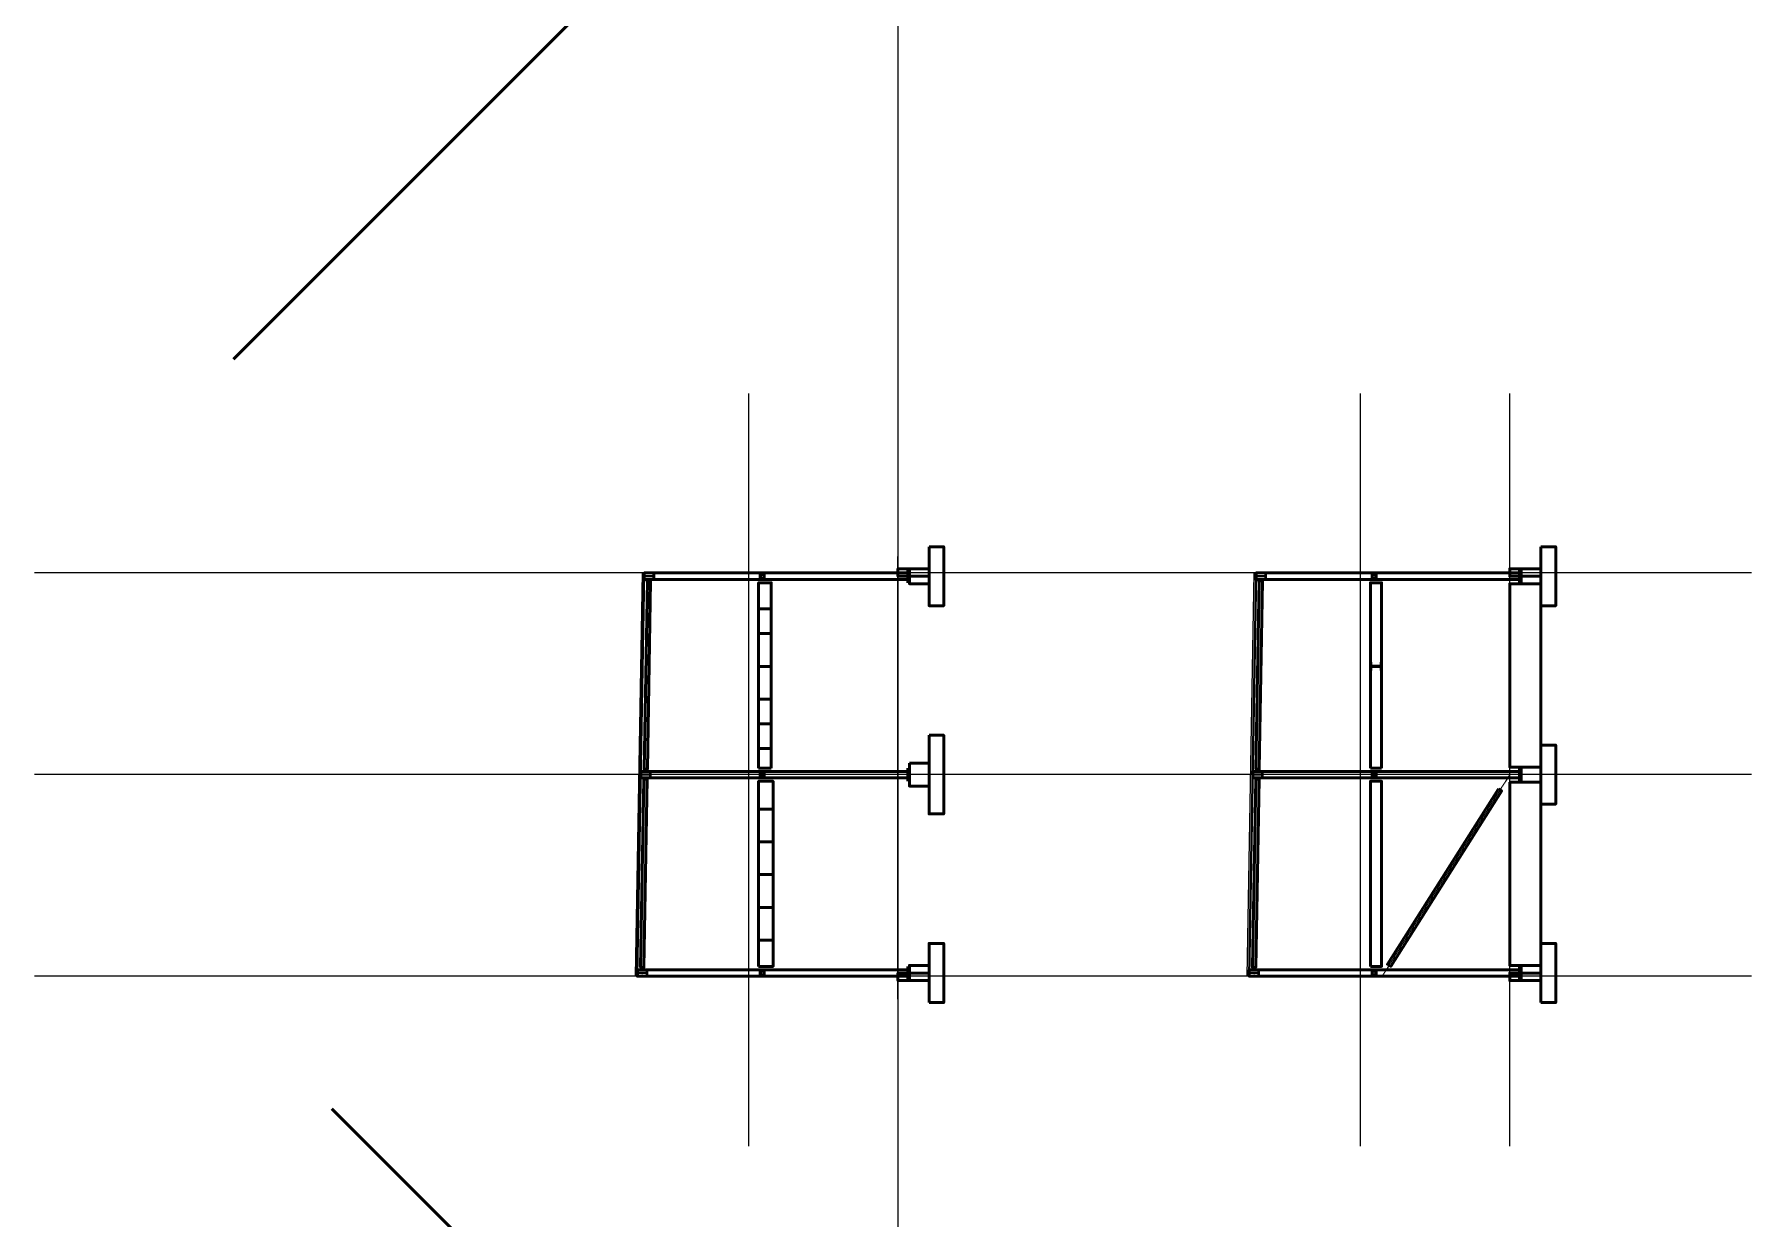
# Model space of a CAD drawing. Header units: millimetres. Extents: x 1117013 to 3394463, y -717780 to -102922.
# Drawn here: x 1282922 to 1335316, y -637821 to -601705 of the extents above; entities that cross this region are included whole.
import ezdxf

# ---------------------------------------------------------------- set-up
doc = ezdxf.new("R2010")
doc.units = ezdxf.units.MM
doc.linetypes.add('ADSK_Сверху', pattern=[4.5, 3, -1.5])
doc.linetypes.add('осевая', pattern=[18.05, 14.6, -1.15, 1.15, -1.15])
for name, color, linetype, lineweight in [('0002-Основная тонкая 0.35', 8, 'Continuous', 35), ('0003-Основная тонкая 0.13', 9, 'Continuous', 13), ('0004-Осевая', 4, 'осевая', 25), ('01-Основная толстая', 7, 'Continuous', 50), ('Линии', 7, 'ADSK_Сверху', 9), ('Перекрытие', 7, 'Continuous', 18), ('СО_10_фунд балки', 7, 'Continuous', 50), ('СО_10_фундаменты', 7, 'Continuous', 50), ('СО_20_связи', 7, 'Continuous', 50)]:
    doc.layers.add(name, color=color, linetype=linetype, lineweight=lineweight)

# ---------------------------------------------------------------- blocks, each defined once
blk = doc.blocks.new('APF135500')
for p, q in [((-125, 326), (-125, 340)), ((-125, 340), (125, 340)), ((-26, 326), (-125, 326)), ((-125, 0), (-125, 14)), ((-125, 14), (-26, 14)), ((125, 0), (-125, 0)), ((-6, 34), (-6, 306)), ((6, 34), (6, 306)), ((125, 326), (26, 326)), ((26, 14), (125, 14)), ((125, 340), (125, 326)), ((125, 14), (125, 0))]:
    blk.add_line(p, q)
for centre, start, end in [((-26, 306), 0, 90), ((-26, 34), 270, 0), ((26, 306), 90, 180), ((26, 34), 180, 270)]:
    blk.add_arc(centre, 20, start, end)
blk.add_point((0, 170))
blk = doc.blocks.new('TPRF1369500')
for p, q in [((0, 9.6), (0, 110.4)), ((4, 9.6), (4, 110.4)), ((9.6, 120), (110.4, 120)), ((9.6, 116), (110.4, 116)), ((110.4, 4), (9.6, 4)), ((110.4, 0), (9.6, 0)), ((116, 9.6), (116, 110.4)), ((120, 9.6), (120, 110.4))]:
    blk.add_line(p, q)
for centre, radius, start, end in [((9.6, 110.4), 9.6, 90, 180), ((9.6, 9.6), 9.6, 180, 270), ((9.6, 110.4), 5.6, 90, 180), ((9.6, 9.6), 5.6, 180, 270), ((110.4, 110.4), 9.6, 0, 90), ((110.4, 110.4), 5.6, 0, 90), ((110.4, 9.6), 5.6, 270, 0), ((110.4, 9.6), 9.6, 270, 0)]:
    blk.add_arc(centre, radius, start, end)
blk = doc.blocks.new('APF112500')
for p, q in [((-74.5, 286), (-74.5, 298)), ((-74.5, 298), (74.5, 298)), ((-19, 286), (-74.5, 286)), ((-74.5, 0), (-74.5, 12)), ((-74.5, 12), (-19, 12)), ((74.5, 0), (-74.5, 0)), ((-6, 25), (-6, 273)), ((6, 25), (6, 273)), ((74.5, 286), (19, 286)), ((19, 12), (74.5, 12)), ((74.5, 298), (74.5, 286)), ((74.5, 12), (74.5, 0))]:
    blk.add_line(p, q)
for centre, start, end in [((-19, 273), 0, 90), ((-19, 25), 270, 0), ((19, 273), 90, 180), ((19, 25), 180, 270)]:
    blk.add_arc(centre, 13, start, end)
blk.add_point((0, 149))

msp = doc.modelspace()

# ---------------------------------------------------------------- linework, layer by layer
at = {"layer": '0003-Основная тонкая 0.13'}
msp.add_xline((1309269.5528, -628011.5246), (0, -1), dxfattribs=at)
for points in [[(1304719.5528, -635615.3453), (1304719.5528, -612657.0424)], [(1323386.6086, -635615.3453), (1323386.6086, -612657.0424)], [(1327936.6086, -635615.3453), (1327936.6086, -612657.0424)], [(1309269.5528, -631125.1889), (1309269.5528, -617632.3984)]]:
    msp.add_lwpolyline(points, dxfattribs=at)
at = {"layer": '0004-Осевая'}
for points in [[(1314057.0473, -618129.6989), (1282921.9056, -618129.6989)], [(1335315.69, -618129.6989), (1312522.2263, -618129.6989)], [(1314057.0473, -624279.6989), (1282921.9056, -624279.6989)], [(1335315.69, -624279.6989), (1312522.2263, -624279.6989)], [(1327936.6086, -624279.6989), (1324070.7924, -630386.2754)], [(1314057.0473, -630429.6989), (1282921.9056, -630429.6989)], [(1335315.69, -630429.6989), (1312522.2263, -630429.6989)]]:
    msp.add_lwpolyline(points, dxfattribs=at)
at = {"layer": '01-Основная толстая'}
for points in [[(1309569.5528, -618329.6989), (1301529.5772, -618329.6989), (1301529.5772, -618129.6989), (1309569.5528, -618129.6989), (1309569.5528, -618329.6989)], [(1309569.5528, -618429.6989), (1309569.5528, -618029.6989)], [(1328236.6086, -618329.6989), (1320196.6329, -618329.6989), (1320196.6329, -618129.6989), (1328236.6086, -618129.6989), (1328236.6086, -618329.6989)], [(1328236.6086, -618429.6989), (1328236.6086, -618029.6989)], [(1305402.5528, -624079.6989), (1305402.5528, -618429.6989), (1305019.5528, -618429.6989), (1305019.5528, -624079.6989)], [(1324026.6086, -624079.6989), (1324026.6086, -618429.6989), (1323686.6086, -618429.6989), (1323686.6086, -624079.6989)], [(1305402.5528, -619228.9912), (1305019.5528, -619228.9912)], [(1305402.5528, -619978.9912), (1305019.5528, -619978.9912)], [(1305402.5528, -620978.9912), (1305019.5528, -620978.9912)], [(1305402.5528, -621978.9912), (1305019.5528, -621978.9912)], [(1305402.5528, -622728.9912), (1305019.5528, -622728.9912)], [(1305402.5528, -623478.9912), (1305019.5528, -623478.9912)], [(1309569.5528, -624379.6989), (1301427.2285, -624379.6989), (1301427.2285, -624179.6989), (1309569.5528, -624179.6989), (1309569.5528, -624379.6989)], [(1305019.5528, -624079.6989), (1305402.5528, -624079.6989)], [(1305019.5528, -630129.6989), (1305459.5528, -630129.6989), (1305459.5528, -624479.6989), (1305019.5528, -624479.6989), (1305019.5528, -630129.6989)], [(1309569.5528, -624479.6989), (1309569.5528, -624079.6989)], [(1328236.6086, -624379.6989), (1320094.2843, -624379.6989), (1320094.2843, -624179.6989), (1328236.6086, -624179.6989), (1328236.6086, -624379.6989)], [(1323686.6086, -624079.6989), (1324026.6086, -624079.6989)], [(1323686.6086, -630129.6989), (1324026.6086, -630129.6989), (1324026.6086, -624479.6989), (1323686.6086, -624479.6989), (1323686.6086, -630129.6989)], [(1328236.6086, -624479.6989), (1328236.6086, -624079.6989)], [(1305459.5528, -625329.6989), (1305019.5528, -625329.6989)], [(1305459.5528, -626329.6989), (1305019.5528, -626329.6989)], [(1305459.5528, -627329.6989), (1305019.5528, -627329.6989)], [(1305459.5528, -628329.6989), (1305019.5528, -628329.6989)], [(1305459.5528, -629329.6989), (1305019.5528, -629329.6989)], [(1309569.5528, -630429.6989), (1301318.3709, -630429.6989), (1301318.3709, -630229.6989), (1309569.5528, -630229.6989), (1309569.5528, -630429.6989)], [(1309569.5528, -630529.6989), (1309569.5528, -630129.6989)], [(1328236.6086, -630429.6989), (1319985.4267, -630429.6989), (1319985.4267, -630229.6989), (1328236.6086, -630229.6989), (1328236.6086, -630429.6989)], [(1328236.6086, -630529.6989), (1328236.6086, -630129.6989)]]:
    msp.add_lwpolyline(points, dxfattribs=at)
at = {"layer": 'Линии', "linetype": 'Continuous', "lineweight": 18}
for p, q in [((1301260.8716, -630429.6989), (1301475.5689, -618129.6989)), ((1319927.9274, -630429.6989), (1320142.6247, -618129.6989))]:
    msp.add_line(p, q, dxfattribs=at)
at = {"layer": 'Линии'}
for p, q in [((1301308.879, -630429.6989), (1301523.5763, -618129.6989)), ((1319975.9347, -630429.6989), (1320190.632, -618129.6989))]:
    msp.add_line(p, q, dxfattribs=at)
at = {"layer": 'Перекрытие', "lineweight": 40}
for p, q in [((1301314.8799, -630429.6989), (1301529.5772, -618129.6989)), ((1319981.9356, -630429.6989), (1320196.6329, -618129.6989))]:
    msp.add_line(p, q, dxfattribs=at)
at = {"layer": 'СО_10_фунд балки'}
for points in [[(1310219.5525, -617999.6989), (1310219.5525, -618229.6989), (1309269.5528, -618229.6989), (1309269.5528, -617999.6989), (1310219.5525, -617999.6989)], [(1328886.6083, -617999.6989), (1328886.6083, -618229.6989), (1327936.6086, -618229.6989), (1327936.6086, -617999.6989), (1328886.6083, -617999.6989)], [(1328886.608, -618459.699), (1328886.6086, -624049.699), (1327936.6089, -624049.699), (1327936.6083, -618459.699), (1328886.608, -618459.699)], [(1328886.608, -624509.6989), (1328886.6086, -630099.6989), (1327936.6086, -630099.6989), (1327936.6081, -625147.7105)], [(1327936.6081, -625147.7105), (1327936.6086, -625147.7105), (1327936.6086, -624509.6989)], [(1327936.6086, -624509.6989), (1328886.608, -624509.6989)], [(1310219.5528, -630329.6989), (1310219.5528, -630559.6989), (1309269.5528, -630559.6989), (1309269.5528, -630329.6989), (1310219.5528, -630329.6989)], [(1328886.6086, -630329.6989), (1328886.6086, -630559.6989), (1327936.6086, -630559.6989), (1327936.6086, -630329.6989), (1328886.6086, -630329.6989)]]:
    msp.add_lwpolyline(points, dxfattribs=at)
at = {"layer": 'СО_10_фундаменты'}
for points in [[(1310219.5528, -617329.6989), (1310219.5528, -619129.6989), (1310669.5528, -619129.6989), (1310669.5528, -617329.6989), (1310219.5528, -617329.6989)], [(1328886.6086, -617329.6989), (1328886.6086, -619129.6989), (1329336.6086, -619129.6989), (1329336.6086, -617329.6989), (1328886.6086, -617329.6989)], [(1310219.5528, -623079.6989), (1310219.5528, -625479.6989), (1310669.5528, -625479.6989), (1310669.5528, -623079.6989), (1310219.5528, -623079.6989)], [(1328886.6086, -623379.6989), (1328886.6086, -625179.6989), (1329336.6086, -625179.6989), (1329336.6086, -623379.6989), (1328886.6086, -623379.6989)], [(1310219.5528, -631229.6989), (1310219.5528, -629429.6989), (1310669.5528, -629429.6989), (1310669.5528, -631229.6989), (1310219.5528, -631229.6989)], [(1328886.6086, -631229.6989), (1328886.6086, -629429.6989), (1329336.6086, -629429.6989), (1329336.6086, -631229.6989), (1328886.6086, -631229.6989)]]:
    msp.add_lwpolyline(points, dxfattribs=at)
for points in [[(1309619.5528, -617999.6989), (1309619.5528, -618459.6989), (1310219.5528, -618459.6989), (1310219.5528, -617999.6989)], [(1328286.6086, -617999.6989), (1328286.6086, -618459.6989), (1328886.6086, -618459.6989), (1328886.6086, -617999.6989)], [(1309619.5528, -623929.6989), (1309619.5528, -624629.6989), (1310219.5528, -624629.6989), (1310219.5528, -623929.6989)], [(1328286.6086, -624049.6989), (1328286.6086, -624509.6989), (1328886.6086, -624509.6989), (1328886.6086, -624049.6989)], [(1309619.5528, -630559.6989), (1309619.5528, -630099.6989), (1310219.5528, -630099.6989), (1310219.5528, -630559.6989)], [(1328286.6086, -630559.6989), (1328286.6086, -630099.6989), (1328886.6086, -630099.6989), (1328886.6086, -630559.6989)]]:
    msp.add_lwpolyline(points, close=True, dxfattribs=at)
at = {"layer": 'СО_20_связи'}
for points in [[(1311015.339, -589593.9294), (1288999.4872, -611609.7813)], [(1301625.314, -618374.809), (1301525.1601, -624112.6195), (1301625.1449, -624114.3648), (1301725.2988, -618376.5543), (1301625.314, -618374.809)], [(1320292.3698, -618374.809), (1320192.2159, -624112.6195), (1320292.2007, -624114.3648), (1320392.3545, -618376.5543), (1320292.3698, -618374.809)], [(1301519.838, -624417.5251), (1301419.6841, -630155.3356), (1301519.6689, -630157.0808), (1301619.8228, -624419.2703), (1301519.838, -624417.5251)], [(1320186.8938, -624417.5251), (1320086.7399, -630155.3356), (1320186.7247, -630157.0808), (1320286.8785, -624419.2703), (1320186.8938, -624417.5251)], [(1327591.1992, -624713.1461), (1327692.5901, -624777.3324), (1324305.8084, -630127.2094), (1324204.4175, -630063.0231), (1327591.1992, -624713.1461)], [(1311632.1215, -654099.4955), (1292001.3357, -634468.7096)]]:
    msp.add_lwpolyline(points, dxfattribs=at)

# ---------------------------------------------------------------- block references
at = {"layer": '0002-Основная тонкая 0.35', "rotation": 90}
for p in [(1301827.5772, -618229.6989), (1320494.6329, -618229.6989), (1301725.2285, -624279.6989), (1320392.2843, -624279.6989), (1301616.3709, -630329.6989), (1320283.4267, -630329.6989)]:
    msp.add_blockref('APF112500', p, dxfattribs=at)
at = {"layer": '01-Основная толстая', "rotation": 90}
msp.add_blockref('APF135500', (1324026.6086, -620979.6989), dxfattribs=at)
at = {"layer": 'СО_20_связи'}
for p in [(1305069.5528, -618289.6989), (1323736.6086, -618289.6989), (1305069.5528, -624339.6989), (1323736.6086, -624339.6989), (1305069.5528, -630389.6989), (1323736.6086, -630389.6989)]:
    msp.add_blockref('TPRF1369500', p, dxfattribs=at)

doc.saveas('drawing.dxf')
